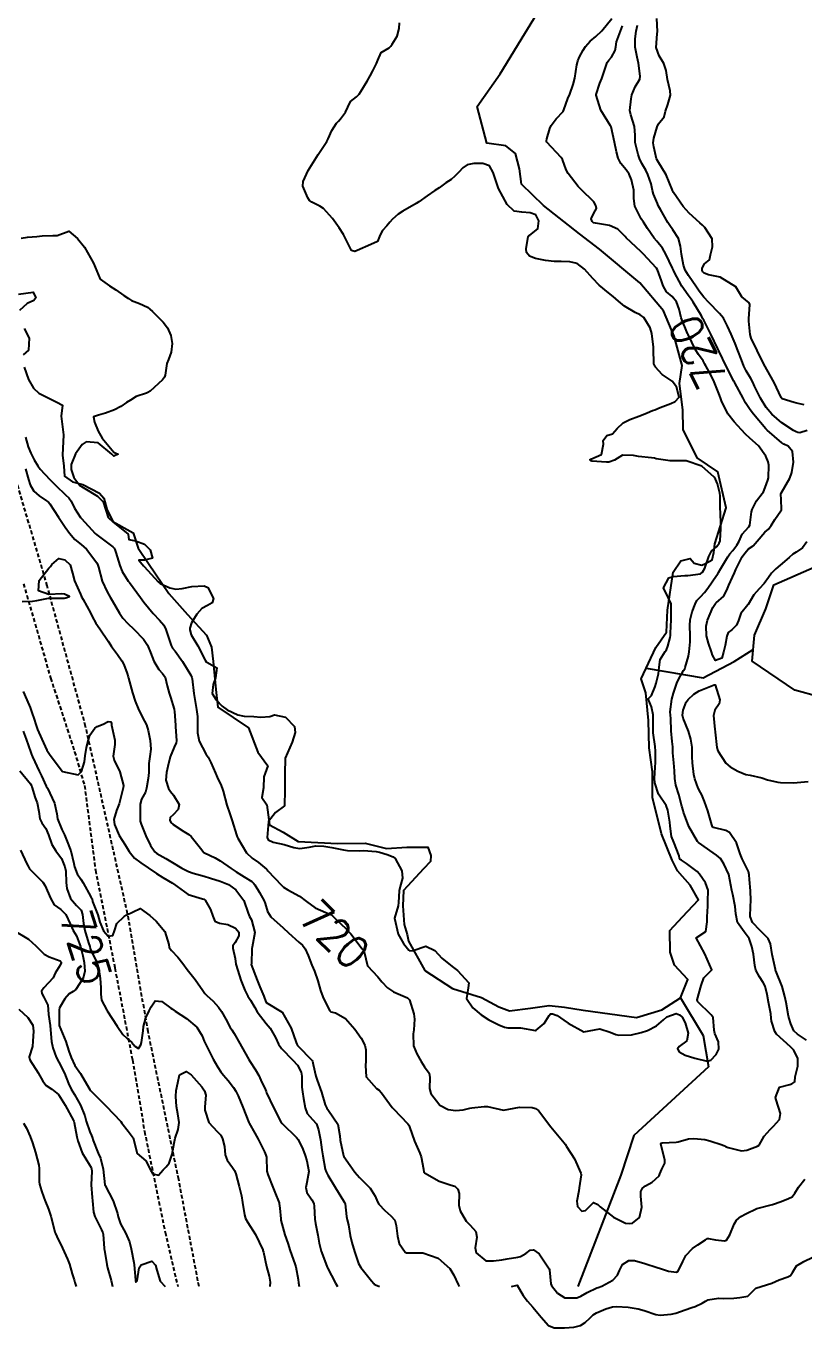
# Model space of a CAD drawing. Header units: metres. Extents: x 292545 to 299085, y 7450245 to 7463078.
# Drawn here: x 298896 to 298993.9, y 7450244.7 to 7450408.6 of the extents above; entities that cross this region are included whole.
import ezdxf
from ezdxf.enums import TextEntityAlignment as Align

# ---------------------------------------------------------------- set-up
doc = ezdxf.new("R2010")
doc.units = ezdxf.units.M
doc.linetypes.add('DASHED', pattern=[0.75, 0.5, -0.25])
for name, color, linetype in [('Cotas', 45, 'Continuous'), ('Curvas de Nivel 1m', 11, 'Continuous'), ('Curvas de Nivel 5m', 15, 'Continuous'), ('Hidrografia', 140, 'Continuous'), ('Vias Secundárias', 230, 'DASHED')]:
    doc.layers.add(name, color=color, linetype=linetype)
doc.styles.add('Style-STANDARD', font='STANDARD.shx')

msp = doc.modelspace()

# ---------------------------------------------------------------- linework, layer by layer
at = {"layer": 'Curvas de Nivel 1m', "flags": 128}
for points, elevation in [([(298895.42, 7450381.92), (298896.24, 7450382.03), (298897.42, 7450382.13), (298898.07, 7450382.19), (298899.42, 7450382.25), (298899.97, 7450382.26), (298901.42, 7450382.8), (298902.51, 7450381.88), (298903.4, 7450380.77), (298904.55, 7450378.76), (298905.35, 7450376.75), (298906.55, 7450375.93), (298907.34, 7450375.39), (298908.34, 7450374.71), (298908.93, 7450374.3), (298909.33, 7450374.08), (298910.32, 7450373.69), (298911.32, 7450373.23), (298911.63, 7450372.99), (298911.94, 7450372.67), (298913.29, 7450371.32), (298913.82, 7450370.64), (298914.27, 7450369.64), (298914.43, 7450368.64), (298914.32, 7450367.57), (298913.96, 7450366.64), (298913.75, 7450366.12), (298913.53, 7450364.65), (298913.45, 7450364.41), (298913.21, 7450364.09), (298911.64, 7450362.67), (298911.38, 7450362.49), (298911.19, 7450362.39), (298909.91, 7450361.97), (298909.18, 7450361.53), (298908.67, 7450361.21), (298907.95, 7450360.72), (298907.16, 7450360.3), (298906.02, 7450359.87), (298905.15, 7450359.64), (298904.51, 7450359.4), (298904.64, 7450358.76), (298905.13, 7450357.62), (298905.63, 7450356.74), (298907.1, 7450354.99), (298907.26, 7450354.9), (298907.64, 7450354.72), (298907.09, 7450354.48), (298906.84, 7450354.73), (298905.11, 7450356.15), (298903.62, 7450356.26), (298903.1, 7450355.92), (298902.26, 7450354.78), (298901.7, 7450353.41), (298901.7, 7450352.79), (298902.05, 7450351.79), (298902.79, 7450350.77), (298902.97, 7450350.69), (298903.04, 7450350.66), (298903.43, 7450350.38), (298905.03, 7450349.45), (298905.76, 7450348.74), (298906.07, 7450347.68), (298906.36, 7450346.74), (298906.99, 7450346.17), (298908.87, 7450344.7), (298908.9, 7450344.63), (298908.97, 7450344), (298909.82, 7450343.83), (298910.96, 7450343.38), (298911.65, 7450342.67), (298911.96, 7450341.65), (298910.93, 7450341.4), (298910.24, 7450341.38), (298910.83, 7450340.68), (298910.92, 7450340.58), (298912.67, 7450338.66), (298912.9, 7450338.45), (298914.14, 7450337.89), (298914.89, 7450337.71), (298915.69, 7450337.83), (298916.9, 7450338.05), (298918.45, 7450338.14), (298918.9, 7450337.93), (298919.62, 7450336.57), (298919.46, 7450335.99), (298918.87, 7450335.67), (298918.16, 7450335.29), (298917.52, 7450334.6), (298916.84, 7450333.49), (298916.63, 7450332.81), (298916.65, 7450332.61), (298916.82, 7450331.98), (298917.67, 7450330.6), (298918.58, 7450328.79), (298918.72, 7450328.59), (298918.78, 7450328.53), (298920.03, 7450327.83), (298919.87, 7450326.57), (298919.59, 7450325.74), (298919.47, 7450324.58), (298919.95, 7450323.8), (298920.72, 7450323.02), (298921.33, 7450322.55), (298922.7, 7450321.91), (298923.49, 7450321.74), (298924.7, 7450321.71), (298925.6, 7450321.6), (298926.7, 7450321.72), (298927.29, 7450321.9), (298928.7, 7450321.61), (298929.8, 7450320.45), (298929.91, 7450319.69), (298929.52, 7450318.46), (298928.64, 7450316.47), (298928.62, 7450314.47), (298928.59, 7450312.47), (298928.57, 7450310.47), (298927.44, 7450309.6), (298926.54, 7450308.49), (298926.38, 7450306.49), (298926.52, 7450306.19), (298927.12, 7450305.88), (298928.51, 7450305.6), (298929.75, 7450305.2), (298930.5, 7450305.07), (298931.66, 7450305.27), (298932.51, 7450305.42), (298933.53, 7450305.38), (298934.5, 7450305.2), (298935.97, 7450304.91), (298936.5, 7450304.83), (298938.05, 7450304.81), (298938.5, 7450304.84), (298940.1, 7450304.73), (298940.5, 7450304.64), (298941.48, 7450304.32), (298942.25, 7450304.06), (298942.49, 7450303.85), (298943.31, 7450302.29), (298943.39, 7450301.37), (298943.1, 7450300.29), (298943, 7450299.74), (298942.92, 7450298.3), (298942.86, 7450297.86), (298942.4, 7450296.3), (298942.85, 7450294.3), (298943.52, 7450293.13), (298944.22, 7450292.28), (298944.35, 7450292.21), (298944.74, 7450292.27), (298946.36, 7450292.81), (298947.46, 7450292.24), (298948.34, 7450291.27), (298949.66, 7450290.22), (298950.33, 7450289.72), (298951.75, 7450288.19), (298951.67, 7450287.56), (298951.47, 7450286.19), (298952.27, 7450285.04), (298953.31, 7450284.17), (298954.25, 7450283.51), (298955.51, 7450282.88), (298956.24, 7450282.58), (298956.64, 7450282.53), (298958.24, 7450282.5), (298960.12, 7450282.2), (298960.23, 7450282.21), (298961.25, 7450283.08), (298961.84, 7450284.07), (298962.03, 7450284.29), (298962.26, 7450284.29), (298962.88, 7450284.06), (298963.69, 7450283.49), (298964.24, 7450283.09), (298966.23, 7450282.02), (298968.24, 7450282.37), (298969.54, 7450281.98), (298970.23, 7450281.67), (298970.62, 7450281.58), (298972.23, 7450281.64), (298973.42, 7450281.93), (298974.24, 7450282.18), (298975.38, 7450282.77), (298976.25, 7450283.54), (298976.67, 7450283.89), (298977.82, 7450284.31), (298978.26, 7450284.16), (298978.58, 7450283.87), (298978.98, 7450283.13), (298979.34, 7450281.86), (298979.19, 7450280.9), (298978.22, 7450280.17), (298977.99, 7450279.87), (298978.21, 7450279.51), (298978.97, 7450279.09), (298980.2, 7450278.68), (298981.72, 7450278.31), (298982.19, 7450278.45), (298982.86, 7450279.16), (298983.19, 7450279.82), (298983.17, 7450280.76), (298982.72, 7450281.82), (298982.63, 7450282.22), (298982.49, 7450283.83), (298982.26, 7450284.17), (298980.53, 7450285.85), (298980.47, 7450286.03), (298980.99, 7450287.84), (298981.33, 7450288.83), (298982.32, 7450289.83), (298981.43, 7450291.84), (298980.37, 7450293.85), (298981.59, 7450294.63), (298981.74, 7450295.84), (298981.76, 7450296.49), (298981.81, 7450297.84), (298981.84, 7450298.43), (298981.88, 7450299.84), (298981.54, 7450300.75), (298980.79, 7450301.85), (298980.48, 7450302.18), (298979.15, 7450303.2), (298978.49, 7450303.6), (298978.33, 7450303.71), (298978.25, 7450303.87), (298978.21, 7450304.16), (298977.56, 7450305.88), (298977.25, 7450306.61), (298977.09, 7450307.89), (298977.05, 7450308.4), (298976.8, 7450309.9), (298976.57, 7450310.51), (298975.63, 7450311.91), (298975.16, 7450313.36), (298975.13, 7450313.91), (298975.21, 7450315.33), (298975.23, 7450315.91), (298975.22, 7450317.35), (298975.19, 7450317.91), (298974.96, 7450319.63), (298974.94, 7450319.92), (298974.96, 7450321.66), (298974.95, 7450321.92), (298974.72, 7450322.91), (298974.3, 7450323.92), (298974.53, 7450324.12), (298974.74, 7450324.35), (298975.19, 7450325.47), (298975.32, 7450325.91), (298975.61, 7450327.07), (298975.72, 7450327.91), (298975.82, 7450328.88), (298976.46, 7450329.9), (298976.63, 7450330.08), (298976.81, 7450330.57), (298977.07, 7450331.66), (298977.11, 7450331.9), (298977.14, 7450332.2), (298977.21, 7450333.89), (298977.23, 7450335.52), (298977.2, 7450335.89), (298976.88, 7450336.59), (298976.23, 7450337.9), (298976.92, 7450339.14), (298977.46, 7450339.34), (298978.92, 7450339.43), (298979.31, 7450339.47), (298980.92, 7450339.68), (298981.14, 7450339.85), (298981.46, 7450340.37), (298981.93, 7450341.84), (298982.28, 7450342.51), (298982.96, 7450343.12), (298983.27, 7450343.52), (298983.38, 7450343.82), (298983.44, 7450345.36), (298983.44, 7450345.82), (298983.41, 7450347.42), (298983.39, 7450347.82), (298983.38, 7450349.48), (298983.35, 7450349.82), (298983.05, 7450350.98), (298982.8, 7450351.57), (298982.63, 7450351.83), (298981.08, 7450353.22), (298979.09, 7450353.87), (298977.09, 7450353.89), (298975.33, 7450354.15), (298975.1, 7450354.2), (298974.74, 7450354.28), (298973.1, 7450354.43), (298972.48, 7450354.56), (298971.1, 7450354.59), (298970.07, 7450353.98), (298969.36, 7450353.72), (298969.09, 7450353.71), (298967.24, 7450353.86), (298967.09, 7450353.9), (298966.97, 7450354.01), (298967.09, 7450354.1), (298968.43, 7450354.66), (298968.69, 7450355.99), (298968.67, 7450356.44), (298969.13, 7450357.09), (298969.81, 7450357.3), (298970.42, 7450357.97), (298971.15, 7450358.67), (298972.01, 7450359.09), (298973.16, 7450359.51), (298973.47, 7450359.63), (298974.2, 7450359.93), (298974.88, 7450360.21), (298975.17, 7450360.32), (298975.84, 7450360.58), (298977.17, 7450361.09), (298977.71, 7450361.35), (298978.22, 7450361.88), (298977.88, 7450363.21), (298977.33, 7450363.89), (298977.21, 7450363.98), (298976.06, 7450364.74), (298975.23, 7450365.69), (298975.09, 7450365.92), (298975.02, 7450366.14), (298975, 7450367.92), (298974.99, 7450368.19), (298974.78, 7450369.93), (298974.58, 7450370.64), (298973.76, 7450371.94), (298973.31, 7450372.24), (298972.7, 7450372.56), (298971.32, 7450373.35), (298970.59, 7450373.97), (298969.92, 7450374.57), (298969.34, 7450375.02), (298968.15, 7450376), (298967.36, 7450376.85), (298966.31, 7450378.02), (298965.38, 7450378.7), (298964.48, 7450378.95), (298963.39, 7450378.98), (298962.47, 7450378.99), (298961.39, 7450379.09), (298960.15, 7450379.34), (298959.4, 7450379.63), (298959.02, 7450380.11), (298958.96, 7450380.56), (298959.23, 7450382.11), (298959.3, 7450382.23), (298959.43, 7450382.28), (298960.43, 7450383.1), (298960.55, 7450384.09), (298960.19, 7450384.83), (298959.46, 7450385.11), (298958.41, 7450385.18), (298957.46, 7450385.32), (298956.57, 7450386.14), (298955.49, 7450388.15), (298954.83, 7450390.16), (298954.37, 7450391), (298953.53, 7450391.31), (298952.4, 7450391.32), (298951.53, 7450391.15), (298950.98, 7450390.76), (298950.48, 7450390.21), (298950.01, 7450389.72), (298949.51, 7450389.3), (298948.87, 7450388.86), (298948, 7450388.24), (298947.49, 7450387.9), (298946.49, 7450387.25), (298945.48, 7450386.5), (298945.14, 7450386.27), (298943.46, 7450385.3), (298942.86, 7450384.91), (298942.15, 7450384.31), (298941.83, 7450383.93), (298941.44, 7450383.47), (298940.87, 7450382.89), (298940.59, 7450382.33), (298940.25, 7450381.49), (298939.41, 7450381.12), (298937.72, 7450380.37), (298937.4, 7450380.25), (298936.98, 7450380.37), (298936.58, 7450381.21), (298935.98, 7450382.38), (298935.44, 7450383.22), (298934.62, 7450384.4), (298933.47, 7450385.64), (298933, 7450385.94), (298931.99, 7450386.43), (298931.7, 7450386.66), (298931.48, 7450386.98), (298930.85, 7450388.45), (298930.9, 7450389.05), (298931.52, 7450390.44), (298932.78, 7450392.42), (298933.56, 7450393.57), (298933.9, 7450394.07), (298934.06, 7450394.41), (298934.5, 7450395.48), (298935.12, 7450396.39), (298935.35, 7450396.64), (298935.6, 7450396.92), (298936.23, 7450397.76), (298936.54, 7450398.38), (298936.87, 7450399.13), (298937.63, 7450399.7), (298937.96, 7450400.04), (298938.18, 7450400.36), (298938.98, 7450401.68), (298939.34, 7450402.34), (298939.67, 7450402.99), (298940.13, 7450403.88), (298940.3, 7450404.33), (298940.74, 7450405.29), (298941.71, 7450405.88), (298941.93, 7450406.09), (298942.09, 7450406.31), (298942.74, 7450407.32), (298943, 7450408.3), (298943.04, 7450409)], 719), ([(298994.29, 7450343.69), (298993.73, 7450342.93), (298992.95, 7450342.38), (298992.52, 7450342.13), (298992.05, 7450341.71), (298990.93, 7450340.74), (298990.37, 7450340.29), (298989.85, 7450339.74), (298989.46, 7450339.2), (298988.91, 7450338.44), (298988.28, 7450337.76), (298987.63, 7450337.03), (298986.91, 7450335.78), (298986.87, 7450335.74), (298985.99, 7450334.66), (298985.68, 7450333.79), (298985.45, 7450333.18), (298984.84, 7450332.62), (298984.38, 7450332.26), (298984.22, 7450331.81), (298984, 7450330.62), (298983.8, 7450329.81), (298983.58, 7450329.03), (298982.79, 7450328.75), (298982.39, 7450329.41), (298982.27, 7450329.83), (298981.91, 7450330.93), (298981.67, 7450331.84), (298981.62, 7450333.06), (298981.77, 7450333.84), (298982.47, 7450335.43), (298982.71, 7450335.82), (298982.78, 7450335.92), (298982.88, 7450336.01), (298983.84, 7450336.86), (298984.3, 7450337.81), (298984.47, 7450338.24), (298984.92, 7450339.24), (298985.16, 7450339.8), (298985.33, 7450340.2), (298986.15, 7450341.79), (298986.46, 7450342.27), (298986.96, 7450342.79), (298987.54, 7450343.2), (298988.01, 7450343.76), (298988.98, 7450344.9), (298989.45, 7450345.29), (298989.8, 7450345.74), (298990.24, 7450346.5), (298991.02, 7450347.59), (298991.09, 7450347.73), (298991.09, 7450347.8), (298991.04, 7450348.98), (298991.01, 7450349.73), (298991.01, 7450349.76), (298991.04, 7450349.8), (298992.13, 7450351.71), (298992.39, 7450352.4), (298992.62, 7450353.71), (298992.47, 7450355.07), (298991.91, 7450355.72), (298991.38, 7450355.99), (298991.12, 7450356.15), (298989.27, 7450357.75), (298989.14, 7450357.89), (298987.57, 7450359.77), (298987.17, 7450360.3), (298986.58, 7450361.19), (298986.25, 7450361.78), (298985.21, 7450363.71), (298985.16, 7450363.8), (298985.1, 7450363.91), (298984.11, 7450365.81), (298983.25, 7450367.66), (298983.2, 7450367.77), (298983.18, 7450367.82), (298983.09, 7450367.99), (298982.18, 7450369.83), (298981.3, 7450371.57), (298981.21, 7450371.75), (298981.17, 7450371.84), (298981.03, 7450372.13), (298979.98, 7450373.86), (298979.72, 7450374.24), (298979.34, 7450374.74), (298978.57, 7450375.88), (298977.6, 7450377.66), (298977.49, 7450377.89), (298977.38, 7450378.13), (298976.54, 7450379.9), (298976.14, 7450380.64), (298975.42, 7450381.53), (298975.07, 7450381.92), (298974.23, 7450383.13), (298973.72, 7450383.94), (298973.45, 7450384.35), (298972.64, 7450385.95), (298972.52, 7450386.91), (298972.5, 7450387.95), (298972.2, 7450389.26), (298971.91, 7450389.96), (298971.53, 7450390.53), (298970.87, 7450391.31), (298970.53, 7450391.98), (298970.34, 7450392.76), (298970.08, 7450393.98), (298969.65, 7450395.93), (298969.63, 7450395.99), (298969.62, 7450396.01), (298969.59, 7450396.04), (298968.38, 7450398), (298967.76, 7450399.89), (298967.77, 7450400.01), (298968.25, 7450401.41), (298968.49, 7450402), (298968.78, 7450402.89), (298969.17, 7450404), (298969.38, 7450404.3), (298969.69, 7450404.69), (298970.16, 7450405.53), (298970.23, 7450405.98), (298970.35, 7450406.61), (298970.83, 7450407.97), (298971.08, 7450408.62)], 721), ([(298994.34, 7450357.69), (298993.41, 7450357.42), (298993.13, 7450357.45), (298992.95, 7450357.52), (298992.62, 7450357.71), (298991.15, 7450358.68), (298989.89, 7450359.74), (298989.17, 7450360.59), (298988.45, 7450361.76), (298987.69, 7450363.28), (298987.47, 7450363.77), (298987.22, 7450364.23), (298986.65, 7450365.2), (298986.35, 7450365.78), (298986.04, 7450366.58), (298985.61, 7450367.79), (298985.27, 7450368.65), (298984.74, 7450369.81), (298984.29, 7450370.82), (298983.79, 7450371.82), (298983.31, 7450372.42), (298981.95, 7450373.83), (298981.34, 7450374.49), (298980.74, 7450375.24), (298980.32, 7450375.86), (298979.93, 7450376.43), (298979.37, 7450377.19), (298978.96, 7450377.87), (298978.75, 7450378.51), (298978.52, 7450379.88), (298978.37, 7450380.92), (298978.15, 7450381.88), (298977.43, 7450382.95), (298977.03, 7450383.49), (298976.79, 7450383.9), (298975.86, 7450385.52), (298975.63, 7450385.92), (298975.58, 7450386.03), (298975.48, 7450386.26), (298975, 7450387.43), (298974.88, 7450387.92), (298974.69, 7450388.74), (298974.28, 7450389.93), (298974.04, 7450390.45), (298973.54, 7450391.3), (298973.21, 7450391.94), (298973.04, 7450392.46), (298972.7, 7450393.95), (298972.66, 7450394.87), (298972.6, 7450395.95), (298972.12, 7450397.44), (298972, 7450397.96), (298972.16, 7450399.43), (298972.27, 7450399.95), (298972.66, 7450400.94), (298973.25, 7450401.94), (298973.32, 7450402.29), (298973.1, 7450403.95), (298972.94, 7450404.7), (298972.7, 7450405.95), (298972.66, 7450407.01), (298972.79, 7450407.95), (298972.98, 7450408.71)], 722), ([(298993.93, 7450360.94), (298993.18, 7450361.1), (298992.69, 7450361.22), (298991.18, 7450361.68), (298991.13, 7450361.73), (298991.07, 7450361.85), (298990.17, 7450363.74), (298989.23, 7450365.38), (298989.02, 7450365.75), (298988.79, 7450366.2), (298988.03, 7450367.76), (298987.28, 7450369.32), (298987.15, 7450369.77), (298986.99, 7450371.46), (298986.99, 7450371.77), (298987.11, 7450373.56), (298987.02, 7450373.77), (298986.09, 7450374.54), (298985.35, 7450375.8), (298983.36, 7450376.98), (298981.89, 7450377.31), (298981.37, 7450377.49), (298981.21, 7450377.68), (298981.12, 7450377.84), (298981.1, 7450378.12), (298981.39, 7450378.66), (298982.02, 7450379.2), (298982.16, 7450379.83), (298982.41, 7450380.83), (298982.35, 7450381.83), (298981.44, 7450383.25), (298981.14, 7450383.55), (298980.8, 7450383.85), (298979.46, 7450385.05), (298978.71, 7450385.88), (298977.49, 7450387.67), (298977.42, 7450387.82), (298977.39, 7450387.89), (298977.34, 7450388.05), (298976.6, 7450389.9), (298975.54, 7450391.6), (298975.42, 7450391.79), (298975.37, 7450391.91), (298975.04, 7450393.4), (298974.95, 7450393.92), (298975.01, 7450394.48), (298975.44, 7450395.91), (298975.6, 7450396.3), (298976.31, 7450397.2), (298976.48, 7450397.9), (298976.78, 7450398.75), (298977.12, 7450399.9), (298977.09, 7450400.46), (298976.75, 7450401.9), (298976.56, 7450403.02), (298976.3, 7450403.9), (298975.7, 7450404.85), (298975.34, 7450405.92), (298975.46, 7450407.64), (298975.48, 7450407.91), (298975.4, 7450409.56)], 723), ([(298895.99, 7450352.86), (298896.37, 7450351.54), (298896.57, 7450350.85), (298897.04, 7450350.06), (298897.68, 7450349.49), (298898.63, 7450348.83), (298898.86, 7450348.66), (298899.02, 7450348.47), (298900.14, 7450346.81), (298900.98, 7450345.54), (298901.49, 7450344.79), (298902.18, 7450343.99), (298902.96, 7450343.36), (298903.63, 7450342.76), (298904.93, 7450341.05), (298905.09, 7450340.75), (298905.16, 7450340.51), (298905.62, 7450338.74), (298906.24, 7450337.38), (298906.62, 7450336.73), (298906.88, 7450336.32), (298907.81, 7450334.72), (298908.22, 7450334.09), (298908.84, 7450333.42), (298909.61, 7450332.69), (298910.81, 7450331.42), (298911.34, 7450330.67), (298911.69, 7450329.77), (298912.1, 7450328.67), (298912.77, 7450327.62), (298913.23, 7450327.11), (298913.53, 7450326.65), (298913.81, 7450325.58), (298914.04, 7450324.64), (298914.21, 7450324.12), (298914.67, 7450322.63), (298914.68, 7450322.6), (298914.71, 7450322.32), (298914.84, 7450320.63), (298914.85, 7450320.46), (298914.96, 7450318.63), (298914.92, 7450318.37), (298914.66, 7450317.84), (298914.18, 7450316.64), (298913.87, 7450315.39), (298913.71, 7450314.64), (298913.65, 7450313.7), (298913.98, 7450312.64), (298914.2, 7450312.25), (298914.58, 7450311.81), (298915.32, 7450310.62), (298915.2, 7450309.98), (298914.55, 7450309.34), (298914.18, 7450309.01), (298914.14, 7450308.64), (298914.28, 7450308.37), (298914.54, 7450308.11), (298915.91, 7450307.23), (298916.53, 7450306.84), (298916.8, 7450306.61), (298917.99, 7450305.11), (298918.41, 7450304.59), (298918.49, 7450304.54), (298919.84, 7450303.93), (298920.48, 7450303.55), (298921.87, 7450302.55), (298922.47, 7450302.14), (298923.48, 7450301.51), (298924.46, 7450300.94), (298924.68, 7450300.74), (298924.84, 7450300.51), (298925.4, 7450299.54), (298925.99, 7450298.5), (298926.11, 7450298.18), (298926.41, 7450297.17), (298926.85, 7450296.49), (298928.38, 7450295.09), (298929.08, 7450294.46), (298930.36, 7450293.31), (298930.83, 7450292.92), (298931.17, 7450292.44), (298931.53, 7450291.61), (298932.02, 7450290.42), (298932.32, 7450289.66), (298932.76, 7450288.42), (298933.11, 7450287.23), (298933.38, 7450286.41), (298933.66, 7450285.79), (298934.27, 7450284.67), (298934.41, 7450284.54), (298934.97, 7450284.39), (298936.25, 7450283.7), (298937.4, 7450282.36), (298938.22, 7450281.22), (298938.68, 7450280.35), (298938.81, 7450279.74), (298938.81, 7450278.34), (298938.75, 7450277.77), (298938.85, 7450276.34), (298940.15, 7450274.9), (298940.47, 7450274.65), (298940.78, 7450274.32), (298942.12, 7450272.49), (298942.28, 7450272.3), (298944.09, 7450270.44), (298944.22, 7450270.28), (298944.3, 7450270.07), (298944.9, 7450268.27), (298945.57, 7450266.75), (298945.75, 7450266.26), (298946.03, 7450264.73), (298946.1, 7450264.33), (298946.16, 7450264.26), (298948.01, 7450263.22), (298949.51, 7450262.7), (298950, 7450262.58), (298950.35, 7450262.21), (298950.54, 7450261.65), (298950.5, 7450260.2), (298950.67, 7450259.5), (298951.43, 7450258.2), (298951.94, 7450257.66), (298952.64, 7450256.89), (298952.77, 7450256.18), (298952.55, 7450254.82), (298952.68, 7450254.18), (298953.89, 7450253.19), (298954.85, 7450253.19), (298955.89, 7450253.33), (298956.59, 7450253.43), (298957.9, 7450253.65), (298958.26, 7450253.74), (298958.91, 7450254.1), (298959.48, 7450254.52), (298959.91, 7450254.59), (298960.62, 7450254.08), (298961.87, 7450252.17), (298961.9, 7450252.07), (298962.07, 7450250.29), (298962.16, 7450250.07), (298962.92, 7450249.13), (298963.83, 7450248.52), (298965.33, 7450248.52), (298965.83, 7450248.73), (298966.64, 7450249.21), (298967.85, 7450249.79), (298968.01, 7450249.84), (298968.48, 7450249.99), (298969.86, 7450250.76), (298970.46, 7450251.37), (298970.71, 7450251.96), (298971.1, 7450252.74), (298971.89, 7450253.22), (298972.6, 7450253.23), (298973.89, 7450252.87), (298975.43, 7450252.35), (298975.88, 7450252.22), (298976.87, 7450251.89), (298977.87, 7450251.76), (298978.1, 7450251.88), (298978.66, 7450253.1), (298979.07, 7450253.86), (298979.91, 7450254.74), (298980.56, 7450255.2), (298981.53, 7450255.83), (298981.77, 7450255.98), (298981.92, 7450256), (298982.78, 7450255.82), (298983.92, 7450255.69), (298984.19, 7450255.81), (298984.6, 7450256.47), (298985.14, 7450257.79), (298985.42, 7450258.32), (298985.96, 7450258.78), (298986.62, 7450259.12), (298987.97, 7450259.76), (298989.98, 7450260.3), (298991.04, 7450260.67), (298991.99, 7450261.02), (298992.44, 7450261.25), (298992.79, 7450261.7), (298993.23, 7450262.47), (298994.01, 7450263.47)], 721), ([(298895.55, 7450336.18), (298896.87, 7450336.2), (298897.42, 7450336.3), (298898.88, 7450336.59), (298899.09, 7450336.61), (298900.88, 7450336.6), (298901.06, 7450336.62), (298901.49, 7450336.79), (298900.89, 7450337.12), (298900.53, 7450337.16), (298898.89, 7450337.07), (298897.59, 7450337.54), (298897.7, 7450338.84), (298898.92, 7450340.38), (298899.14, 7450340.6), (298899.29, 7450340.82), (298900.17, 7450341.57), (298900.93, 7450341.44), (298901.59, 7450340.79), (298901.89, 7450339.76), (298902.12, 7450338.79), (298902.89, 7450337.11), (298902.98, 7450336.87), (298903.02, 7450336.78), (298903.23, 7450336.42), (298904.14, 7450334.76), (298904.36, 7450334.27), (298904.84, 7450333.47), (298905.34, 7450332.74), (298906.36, 7450331.18), (298906.66, 7450330.73), (298906.8, 7450330.52), (298907.56, 7450329.49), (298908.1, 7450328.71), (298908.33, 7450328.26), (298908.77, 7450327.11), (298908.89, 7450326.7), (298908.94, 7450326.52), (298909.45, 7450324.69), (298909.78, 7450323.63), (298910.14, 7450322.69), (298910.7, 7450321.57), (298911.2, 7450320.67), (298911.42, 7450319.94), (298911.64, 7450318.67), (298911.75, 7450317.57), (298911.62, 7450316.67), (298911.51, 7450315.79), (298911.51, 7450314.67), (298911.4, 7450313.88), (298911.2, 7450312.67), (298911.08, 7450312.19), (298910.58, 7450311.28), (298910.4, 7450310.68), (298910.39, 7450308.84), (298910.39, 7450308.68), (298910.4, 7450308.54), (298910.54, 7450308.14), (298911.11, 7450306.67), (298911.72, 7450305.45), (298912.25, 7450304.66), (298912.49, 7450304.46), (298913.65, 7450303.81), (298914.48, 7450303.32), (298915.66, 7450302.62), (298916.47, 7450302.21), (298917.07, 7450302), (298918.46, 7450301.62), (298919.25, 7450301.37), (298920.46, 7450300.97), (298921.5, 7450300.55), (298922.44, 7450299.88), (298923.44, 7450298.53), (298923.99, 7450296.94), (298924.16, 7450296.52), (298924.4, 7450296.1), (298924.84, 7450294.51), (298924.5, 7450292.67), (298924.46, 7450292.52), (298924.39, 7450290.57), (298924.37, 7450290.52), (298924.38, 7450290.47), (298925.11, 7450288.51), (298925.46, 7450287.67), (298925.97, 7450286.49), (298926.05, 7450286.26), (298926.27, 7450285.7), (298928.26, 7450284.47), (298929.41, 7450282.46), (298930.02, 7450280.65), (298930.1, 7450280.45), (298930.21, 7450280.31), (298932.06, 7450278.42), (298932.1, 7450278.34), (298932.18, 7450277.88), (298932.5, 7450276.42), (298932.67, 7450275.91), (298933.21, 7450274.41), (298933.69, 7450272.83), (298933.87, 7450272.4), (298934.11, 7450272.09), (298935.28, 7450270.39), (298935.53, 7450268.93), (298935.55, 7450268.39), (298936, 7450266.42), (298936.01, 7450266.38), (298936.04, 7450266.3), (298936.84, 7450265.18), (298937.41, 7450264.36), (298938.01, 7450263.68), (298939.36, 7450262.34), (298939.98, 7450261.33), (298940.25, 7450260.6), (298940.42, 7450260.32), (298941.2, 7450259.54), (298941.96, 7450258.85), (298942.43, 7450258.3), (298942.6, 7450257.63), (298942.77, 7450256.29), (298942.97, 7450255.35), (298943.73, 7450254.28), (298943.9, 7450254.21), (298943.98, 7450254.2), (298945.9, 7450254.2), (298945.96, 7450254.2), (298947.89, 7450253.54), (298949.37, 7450252.22), (298949.86, 7450251.4), (298950.41, 7450250.2), (298950.52, 7450249.95)], 722), ([(298895.69, 7450324.86), (298896.45, 7450323.12), (298896.55, 7450322.85), (298896.71, 7450322.34), (298897.11, 7450321.26), (298897.22, 7450320.84), (298897.47, 7450320.05), (298898.03, 7450318.83), (298898.22, 7450318.38), (298898.65, 7450317.45), (298899.09, 7450316.82), (298900.61, 7450314.8), (298902.61, 7450314.36), (298903.01, 7450314.77), (298903.39, 7450316.01), (298903.5, 7450316.77), (298903.67, 7450317.78), (298903.89, 7450318.76), (298904.08, 7450319.35), (298904.69, 7450320.23), (298905, 7450320.44), (298905.76, 7450320.74), (298906.37, 7450321.06), (298906.7, 7450321.02), (298906.78, 7450320.81), (298906.79, 7450320.73), (298906.81, 7450320.61), (298907.2, 7450318.72), (298907.2, 7450318.18), (298907.02, 7450316.73), (298907.15, 7450316.21), (298907.83, 7450314.72), (298908.29, 7450313.01), (298908.28, 7450312.71), (298907.91, 7450311.38), (298907.74, 7450310.72), (298907.42, 7450309.86), (298907.08, 7450308.72), (298907.16, 7450308.1), (298907.78, 7450306.72), (298908.51, 7450305.54), (298909.03, 7450304.7), (298909.67, 7450303.87), (298910.48, 7450303.27), (298911.39, 7450302.67), (298912.47, 7450301.94), (298913.26, 7450301.45), (298914.45, 7450300.74), (298914.6, 7450300.63), (298916.43, 7450299.31), (298918.26, 7450298.76), (298918.42, 7450298.7), (298918.57, 7450298.59), (298919.26, 7450297.43), (298919.55, 7450296.57), (298919.79, 7450295.96), (298920.39, 7450295.68), (298921.42, 7450295.52), (298922.39, 7450295.04), (298922.8, 7450294.54), (298922.81, 7450294.1), (298922.36, 7450293.24), (298922.05, 7450292.85), (298922.05, 7450292.54), (298922.34, 7450291.25), (298922.45, 7450290.54), (298922.47, 7450290.4), (298923.05, 7450288.53), (298923.57, 7450287.25), (298923.94, 7450286.52), (298924.28, 7450286.01), (298924.82, 7450285.06), (298925.12, 7450284.51), (298926.24, 7450283.08), (298926.76, 7450282.48), (298927.42, 7450281.28), (298927.82, 7450280.47), (298928.2, 7450279.92), (298929.61, 7450278.46), (298930.18, 7450277.8), (298930.65, 7450276.92), (298930.73, 7450276.44), (298930.74, 7450275.04), (298930.81, 7450274.44), (298930.96, 7450273.61), (298931.17, 7450272.43), (298931.43, 7450271.75), (298932.1, 7450270.99), (298932.59, 7450270.42), (298932.84, 7450269.66), (298933.1, 7450268.41), (298933.27, 7450267.18), (298933.37, 7450266.41), (298933.69, 7450264.74), (298933.79, 7450264.4), (298934.02, 7450263.96), (298934.98, 7450262.39), (298935.98, 7450260.74), (298936.12, 7450260.53), (298936.19, 7450260.38), (298936.35, 7450258.77), (298936.44, 7450258.37), (298936.6, 7450257.72), (298936.84, 7450256.37), (298937.05, 7450255.5), (298937.35, 7450254.36), (298937.88, 7450252.85), (298938.17, 7450252.35), (298939.5, 7450250.69), (298939.79, 7450250.33), (298939.85, 7450250.26), (298940.01, 7450250.17), (298940.52, 7450249.95)], 723), ([(298994.22, 7450280.95), (298993.1, 7450281.7), (298992.66, 7450282.13), (298992.25, 7450283.03), (298992.05, 7450283.71), (298991.98, 7450283.99), (298991.66, 7450285.72), (298991.53, 7450286.48), (298991.19, 7450287.72), (298990.37, 7450289.68), (298990.35, 7450289.73), (298990.32, 7450289.84), (298989.91, 7450291.74), (298989.72, 7450293.1), (298989.43, 7450293.74), (298988.39, 7450294.77), (298987.43, 7450295.76), (298987.16, 7450296.52), (298987.18, 7450297.77), (298987.22, 7450298.56), (298987.19, 7450299.77), (298987.05, 7450301.18), (298987.02, 7450301.77), (298986.92, 7450302.21), (298986.49, 7450303.12), (298986.16, 7450303.78), (298985.88, 7450304.4), (298985.42, 7450305.79), (298984.53, 7450307.09), (298984.09, 7450307.35), (298982.54, 7450307.74), (298982.41, 7450307.83), (298982.33, 7450308.05), (298981.84, 7450309.84), (298981.42, 7450311), (298981.05, 7450311.85), (298980.89, 7450312.14), (298980.6, 7450312.67), (298980.17, 7450313.85), (298980.06, 7450314.41), (298979.88, 7450315.86), (298979.87, 7450316.63), (298979.85, 7450317.86), (298979.69, 7450318.84), (298979.4, 7450319.86), (298978.71, 7450321.5), (298978.64, 7450321.87), (298978.72, 7450322.52), (298979.09, 7450323.51), (298979.33, 7450323.86), (298980.07, 7450324.53), (298980.74, 7450324.92), (298982.62, 7450325.69), (298982.75, 7450325.67), (298983.35, 7450323.81), (298983.26, 7450323.29), (298982.72, 7450322.52), (298982.53, 7450321.82), (298982.69, 7450320.05), (298982.74, 7450319.82), (298982.75, 7450319.75), (298982.95, 7450317.82), (298983.09, 7450317.39), (298984.09, 7450315.81), (298984.63, 7450315.37), (298985.59, 7450314.82), (298986.62, 7450314.42), (298987.17, 7450314.32), (298988.62, 7450313.98), (298989.32, 7450313.74), (298990.61, 7450313.42), (298990.96, 7450313.38), (298992.61, 7450313.35), (298994.44, 7450313.51)], 721), ([(298895.69, 7450319.85), (298896.07, 7450318.86), (298896.65, 7450317.18), (298896.73, 7450316.94), (298896.77, 7450316.85), (298896.86, 7450316.62), (298897.7, 7450314.83), (298897.99, 7450314.22), (298898.59, 7450312.95), (298898.66, 7450312.82), (298898.74, 7450312.67), (298899.61, 7450310.81), (298899.9, 7450309.46), (298900.01, 7450308.81), (298900.53, 7450307.49), (298900.87, 7450306.8), (298901.14, 7450306.17), (298901.67, 7450304.79), (298902.06, 7450303.2), (298902.15, 7450302.78), (298902.46, 7450301.9), (298902.92, 7450301.24), (298903.23, 7450300.77), (298904.19, 7450298.99), (298904.36, 7450298.75), (298904.37, 7450298.7), (298904.42, 7450298.42), (298905.06, 7450296.74), (298905.32, 7450295.82), (298905.77, 7450294.74), (298906.37, 7450294.04), (298906.95, 7450294.15), (298907.19, 7450294.72), (298907.45, 7450295.66), (298908.4, 7450296.51), (298908.65, 7450296.71), (298910.41, 7450297.52), (298911.63, 7450296.67), (298912.4, 7450295.93), (298913.5, 7450294.65), (298913.99, 7450293.01), (298914.07, 7450292.64), (298914.35, 7450292.23), (298915.13, 7450291.41), (298915.76, 7450290.62), (298916.32, 7450289.87), (298917.32, 7450288.6), (298918.29, 7450287.21), (298918.54, 7450286.84), (298918.78, 7450286.58), (298919.59, 7450285.88), (298920.27, 7450285.12), (298920.65, 7450284.56), (298921.2, 7450283.6), (298921.74, 7450282.54), (298921.94, 7450282.25), (298922.23, 7450281.8), (298922.95, 7450280.53), (298923.9, 7450278.81), (298924.06, 7450278.52), (298924.18, 7450278.34), (298924.91, 7450277.25), (298925.32, 7450276.5), (298925.6, 7450275.94), (298926.15, 7450274.72), (298926.24, 7450274.49), (298926.31, 7450274.32), (298927.16, 7450272.48), (298928.09, 7450270.67), (298928.25, 7450270.47), (298930.07, 7450268.72), (298930.26, 7450268.45), (298930.86, 7450267.24), (298931.15, 7450266.43), (298931.37, 7450265.77), (298931.61, 7450264.43), (298931.37, 7450263.06), (298931.24, 7450262.43), (298931.35, 7450261.79), (298931.98, 7450260.88), (298932.25, 7450260.42), (298932.31, 7450260.07), (298932.39, 7450258.42), (298932.46, 7450257.9), (298932.74, 7450256.41), (298932.92, 7450255.4), (298933.18, 7450254.41), (298933.87, 7450252.51), (298933.92, 7450252.4), (298933.96, 7450252.31), (298934.97, 7450250.39), (298935.23, 7450249.95)], 724), ([(298895.35, 7450304.86), (298896.16, 7450303.17), (298896.29, 7450302.85), (298896.47, 7450302.54), (298898.15, 7450300.83), (298898.45, 7450300.39), (298899.11, 7450298.82), (298899.59, 7450297.99), (298900.41, 7450297.4), (298901.03, 7450296.79), (298901.58, 7450295.6), (298901.97, 7450294.78), (298902.37, 7450294.08), (298902.89, 7450292.77), (298903.17, 7450291.59), (298903.34, 7450290.76), (298903.45, 7450289.63), (298903.24, 7450288.77), (298902.29, 7450287.35), (298901.97, 7450287.1), (298901.45, 7450286.79), (298900.91, 7450286.16), (298900.27, 7450285.03), (298900.23, 7450284.8), (298900.23, 7450282.8), (298901.04, 7450280.79), (298901.43, 7450279.56), (298901.7, 7450278.78), (298902.18, 7450277.79), (298902.88, 7450276.77), (298903.95, 7450274.96), (298904.05, 7450274.76), (298904.14, 7450274.61), (298906.02, 7450272.73), (298906.08, 7450272.69), (298906.11, 7450272.66), (298907.95, 7450270.71), (298908.09, 7450270.53), (298908.9, 7450269.52), (298909.52, 7450268.69), (298910.04, 7450266.68), (298911.12, 7450265.76), (298911.71, 7450264.66), (298912.01, 7450264.13), (298912.69, 7450263.97), (298913.29, 7450264.65), (298913.66, 7450265.01), (298914.03, 7450265.47), (298914.43, 7450266.63), (298914.68, 7450268.02), (298914.82, 7450268.63), (298915.17, 7450269.71), (298915.3, 7450270.62), (298915.16, 7450271.68), (298914.98, 7450272.63), (298914.88, 7450273.89), (298914.95, 7450274.63), (298915.12, 7450275.6), (298915.35, 7450276.62), (298916.17, 7450277), (298916.81, 7450276.6), (298918.15, 7450275.09), (298918.51, 7450274.59), (298918.66, 7450274.06), (298918.55, 7450272.59), (298918.52, 7450272.17), (298919.03, 7450270.58), (298920.08, 7450269.48), (298920.54, 7450269.02), (298920.78, 7450268.56), (298921.02, 7450267.6), (298921.08, 7450266.55), (298921.33, 7450265.84), (298922.03, 7450264.95), (298922.27, 7450264.54), (298922.43, 7450264.13), (298922.87, 7450262.53), (298923.13, 7450261.38), (298923.29, 7450260.53), (298923.51, 7450258.97), (298923.65, 7450258.52), (298923.95, 7450258.03), (298924.9, 7450256.51), (298925.83, 7450254.58), (298925.85, 7450254.5), (298925.9, 7450254.27), (298926.29, 7450252.49), (298926.64, 7450251.26), (298926.74, 7450250.49), (298926.7, 7450249.95)], 726), ([(298894.38, 7450294.87), (298896.37, 7450293.67), (298897.28, 7450292.84), (298898.34, 7450291.79), (298898.96, 7450291.44), (298900.33, 7450290.94), (298900.45, 7450290.8), (298900.45, 7450290.68), (298900.33, 7450290.42), (298899.72, 7450289.4), (298899.45, 7450288.81), (298898.29, 7450287.55), (298897.97, 7450287.15), (298898.01, 7450286.83), (298898.28, 7450286.36), (298898.8, 7450285.35), (298898.84, 7450284.82), (298898.87, 7450284.21), (298899.06, 7450282.82), (298899.16, 7450281.75), (298899.26, 7450280.81), (298899.4, 7450280.01), (298899.85, 7450278.81), (298900.18, 7450278.19), (298900.9, 7450276.79), (298901.4, 7450275.53), (298901.72, 7450274.78), (298902.13, 7450274.12), (298902.91, 7450272.77), (298903.42, 7450271.45), (298903.61, 7450270.76), (298904.08, 7450269.42), (298904.29, 7450268.98), (298904.37, 7450268.76), (298904.47, 7450268.35), (298905.12, 7450266.74), (298905.39, 7450266.1), (298905.75, 7450264.73), (298905.97, 7450262.75), (298905.97, 7450262.73), (298905.98, 7450262.71), (298905.99, 7450262.68), (298907, 7450260.72), (298907.53, 7450259.14), (298907.64, 7450258.71), (298907.94, 7450257.85), (298908.54, 7450256.7), (298909.04, 7450255.57), (298909.25, 7450254.7), (298909.61, 7450252.97), (298909.65, 7450252.69), (298909.8, 7450250.75), (298909.8, 7450250.69), (298909.85, 7450250.49), (298910.01, 7450250.69), (298910.26, 7450252.3), (298910.52, 7450252.68), (298911.89, 7450253.13), (298912.34, 7450252.66), (298912.51, 7450252.02), (298912.9, 7450250.65), (298913.56, 7450249.95)], 727), ([(298895.14, 7450284.86), (298896.25, 7450283.82), (298896.88, 7450282.84), (298896.99, 7450282.08), (298896.91, 7450280.84), (298896.87, 7450280.18), (298896.44, 7450278.85), (298896.53, 7450278.5), (298897.56, 7450276.84), (298898.15, 7450275.79), (298898.58, 7450275.26), (298899.3, 7450274.81), (298900.13, 7450274.13), (298900.97, 7450272.79), (298902, 7450270.87), (298902.05, 7450270.78), (298902.09, 7450270.62), (298902.44, 7450268.78), (298902.54, 7450268.3), (298903.1, 7450266.77), (298904.03, 7450265.26), (298904.22, 7450264.95), (298904.29, 7450264.76), (298904.3, 7450264.48), (298904.25, 7450262.76), (298904.36, 7450261.14), (298904.41, 7450260.75), (298904.54, 7450259.33), (298904.7, 7450258.75), (298905.55, 7450257.11), (298905.72, 7450256.73), (298905.75, 7450256.56), (298905.87, 7450254.73), (298905.87, 7450254.7), (298905.9, 7450254.54), (298906.2, 7450252.73), (298906.3, 7450252.3), (298906.74, 7450250.72), (298906.91, 7450249.95)], 728), ([(298895.73, 7450270.5), (298896.08, 7450269.9), (298896.57, 7450268.85), (298896.87, 7450268.03), (298897.24, 7450266.84), (298897.64, 7450265.22), (298897.69, 7450264.83), (298897.69, 7450263.14), (298897.73, 7450262.83), (298897.99, 7450261.99), (298898.3, 7450261.15), (298898.42, 7450260.82), (298898.85, 7450259.7), (298899.17, 7450258.81), (298899.57, 7450257.17), (298899.66, 7450256.8), (298899.73, 7450256.62), (298899.92, 7450256.26), (298900.64, 7450254.79), (298901.26, 7450253.41), (298901.5, 7450252.78), (298901.86, 7450251.54), (298902.08, 7450250.78), (298902.17, 7450250.45), (298902.34, 7450249.95)], 729), ([(298957.14, 7450249.95), (298957.85, 7450250.12), (298958.57, 7450248.84), (298959.14, 7450248.1), (298959.82, 7450247.34), (298960.86, 7450246.08), (298961.79, 7450245.06), (298962.48, 7450244.75), (298963.79, 7450244.74), (298964.95, 7450244.86), (298965.79, 7450245.06), (298966.39, 7450245.42), (298967, 7450246.01), (298967.41, 7450246.4), (298967.81, 7450246.66), (298968.98, 7450247.14), (298969.82, 7450247.41), (298970.32, 7450247.46), (298971.82, 7450247.34), (298973.04, 7450247.16), (298973.81, 7450246.94), (298975.28, 7450246.44), (298975.81, 7450246.35), (298977.23, 7450246.46), (298977.81, 7450246.61), (298978.98, 7450247.02), (298979.82, 7450247.3), (298980.21, 7450247.45), (298981.11, 7450247.84), (298981.55, 7450248.11), (298981.83, 7450248.29), (298983.15, 7450248.5), (298983.83, 7450248.45), (298985.11, 7450248.51), (298985.83, 7450248.57), (298986.87, 7450248.73), (298987.85, 7450249.76), (298989.86, 7450250.38), (298990.8, 7450250.78), (298991.87, 7450251.18), (298992.22, 7450251.36), (298992.49, 7450251.7), (298993, 7450252.58), (298993.89, 7450253.11), (298995.05, 7450253.67)], 722)]:
    msp.add_lwpolyline(points, dxfattribs=dict(at, elevation=elevation))
at = {"layer": 'Curvas de Nivel 5m', "flags": 128}
for points, elevation in [([(298895.99, 7450356.86), (298896.33, 7450355.63), (298896.65, 7450354.85), (298897.08, 7450354.01), (298897.51, 7450353.27), (298897.81, 7450352.84), (298899.05, 7450351.53), (298899.76, 7450350.81), (298901.03, 7450349.55), (298901.44, 7450349.21), (298901.74, 7450348.79), (298902.15, 7450347.91), (298902.88, 7450346.77), (298903, 7450346.62), (298904.74, 7450344.75), (298904.97, 7450344.55), (298905.78, 7450343.92), (298906.96, 7450343.06), (298907.12, 7450342.9), (298907.2, 7450342.73), (298907.34, 7450342.34), (298907.85, 7450340.72), (298908.14, 7450339.94), (298908.9, 7450338.74), (298908.93, 7450338.7), (298909.05, 7450338.55), (298910.45, 7450336.68), (298910.87, 7450336.11), (298912.03, 7450334.67), (298912.84, 7450333.81), (298913.38, 7450333.19), (298913.65, 7450332.65), (298914.06, 7450331.4), (298914.31, 7450330.64), (298914.47, 7450330.31), (298914.8, 7450329.92), (298915.74, 7450328.62), (298916.77, 7450326.91), (298916.9, 7450326.61), (298916.93, 7450326.44), (298917.15, 7450324.61), (298917.23, 7450324.1), (298917.48, 7450322.6), (298917.6, 7450321.71), (298917.63, 7450320.6), (298917.62, 7450319.66), (298917.81, 7450318.6), (298918.65, 7450317.02), (298918.83, 7450316.77), (298918.95, 7450316.59), (298919.29, 7450315.92), (298919.86, 7450314.57), (298920.09, 7450314.05), (298920.6, 7450313.01), (298920.78, 7450312.56), (298920.85, 7450312.3), (298921.29, 7450310.55), (298921.67, 7450309.44), (298921.99, 7450308.55), (298922.53, 7450306.8), (298922.61, 7450306.54), (298922.67, 7450306.38), (298923.78, 7450304.53), (298924.49, 7450303.89), (298925.28, 7450303.31), (298926.29, 7450302.49), (298926.38, 7450302.4), (298926.47, 7450302.29), (298928.19, 7450300.47), (298928.45, 7450300.23), (298929, 7450299.9), (298930.43, 7450299.08), (298931.33, 7450298.43), (298932.42, 7450297.64), (298933.77, 7450297.04), (298934.41, 7450296.79), (298934.62, 7450296.61), (298934.83, 7450296.39), (298936.38, 7450294.95), (298936.92, 7450294.36), (298938.35, 7450292.48), (298938.45, 7450292.35), (298938.6, 7450292.1), (298939.01, 7450290.34), (298940.31, 7450288.95), (298940.82, 7450288.32), (298941.53, 7450287.55), (298942.29, 7450287.03), (298944.03, 7450286.28), (298944.28, 7450286.04), (298944.85, 7450284.27), (298944.92, 7450283.6), (298944.82, 7450282.27), (298944.76, 7450281.74), (298944.81, 7450280.27), (298945.2, 7450279.26), (298945.77, 7450278.26), (298946.18, 7450277.61), (298946.75, 7450276.83), (298946.85, 7450276.25), (298946.79, 7450274.89), (298946.97, 7450274.25), (298948.12, 7450272.8), (298949.17, 7450272.22), (298950.11, 7450272.11), (298951.04, 7450272.2), (298951.88, 7450272.42), (298952.12, 7450272.45), (298953.67, 7450272.62), (298954.12, 7450272.61), (298956.11, 7450272.14), (298958.12, 7450272.51), (298959.74, 7450272.47), (298960.12, 7450272.35), (298960.52, 7450272.09), (298962.09, 7450270.07), (298963.76, 7450268.04), (298963.89, 7450267.87), (298964.06, 7450267.6), (298965.04, 7450266.03), (298965.84, 7450264.21), (298965.87, 7450264.02), (298965.65, 7450262.37), (298965.58, 7450262.02), (298965.33, 7450260.68), (298965.41, 7450260.03), (298965.96, 7450259.44), (298966.44, 7450259.54), (298966.95, 7450260.01), (298967.43, 7450260.55), (298967.98, 7450260.3), (298968.13, 7450260.16), (298968.29, 7450260), (298969.95, 7450258.7), (298971.48, 7450257.95), (298971.94, 7450257.88), (298972.36, 7450257.94), (298973.24, 7450258.64), (298973.54, 7450259.93), (298973.38, 7450261.32), (298973.39, 7450261.93), (298973.59, 7450262.33), (298974, 7450262.61), (298974.83, 7450263.09), (298975.68, 7450263.9), (298975.8, 7450264.12), (298976.03, 7450264.72), (298976.43, 7450265.5), (298976.42, 7450265.9), (298976.06, 7450267.22), (298975.91, 7450267.9), (298975.96, 7450268.01), (298976.07, 7450268.05), (298977.83, 7450268.12), (298978.07, 7450268.16), (298979.41, 7450268.53), (298980.07, 7450268.57), (298981.45, 7450268.46), (298982.07, 7450268.31), (298983.63, 7450267.81), (298983.93, 7450267.67), (298984.06, 7450267.6), (298984.39, 7450267.47), (298986.06, 7450267.03), (298986.72, 7450267.11), (298988.06, 7450267.61), (298988.27, 7450267.76), (298988.93, 7450268.89), (298989.67, 7450269.74), (298990.1, 7450270.12), (298990.85, 7450270.98), (298990.95, 7450271.72), (298990.41, 7450273.45), (298990.35, 7450273.73), (298990.83, 7450275.05), (298992.16, 7450275.39), (298992.4, 7450275.46), (298992.76, 7450275.7), (298992.82, 7450276.35), (298993.13, 7450277.7), (298993.14, 7450278.65), (298992.64, 7450279.7), (298992.21, 7450280.13), (298990.46, 7450281.73), (298990.24, 7450282.06), (298989.85, 7450283.34), (298989.8, 7450283.74), (298989.73, 7450284.26), (298989.47, 7450285.74), (298989.28, 7450286.73), (298989.03, 7450287.75), (298988.8, 7450288.24), (298988.31, 7450288.95), (298987.88, 7450289.76), (298987.75, 7450290.35), (298987.56, 7450291.77), (298987.38, 7450292.75), (298987.03, 7450293.77), (298986.38, 7450294.58), (298985.55, 7450295.79), (298985.35, 7450296.85), (298985.28, 7450297.79), (298984.95, 7450299.29), (298984.83, 7450299.8), (298984.47, 7450301.8), (298983.85, 7450303.17), (298983.43, 7450303.82), (298982.93, 7450304.25), (298982.5, 7450304.53), (298980.66, 7450305.85), (298980.52, 7450305.99), (298979.44, 7450307.86), (298978.75, 7450309.68), (298978.7, 7450309.87), (298978.57, 7450310.4), (298978.16, 7450311.88), (298977.81, 7450313.08), (298977.67, 7450313.88), (298977.62, 7450314.88), (298977.53, 7450315.89), (298977.43, 7450317.11), (298977.4, 7450317.89), (298977.33, 7450318.55), (298977.23, 7450319.89), (298977.15, 7450321.45), (298977.11, 7450321.89), (298977.1, 7450322.28), (298977.29, 7450323.89), (298977.5, 7450324.65), (298977.94, 7450325.88), (298978.18, 7450326.46), (298978.78, 7450327.48), (298978.92, 7450327.72), (298978.99, 7450327.87), (298979.38, 7450329.28), (298979.49, 7450329.86), (298979.6, 7450331.08), (298979.59, 7450331.86), (298979.56, 7450333.14), (298979.62, 7450333.86), (298979.85, 7450334.87), (298980.21, 7450335.86), (298980.44, 7450336.29), (298980.89, 7450336.75), (298981.42, 7450337.31), (298981.82, 7450337.84), (298982.92, 7450339.43), (298983.07, 7450339.67), (298983.15, 7450339.82), (298983.46, 7450340.35), (298984.34, 7450341.81), (298984.58, 7450342.17), (298984.95, 7450342.6), (298985.49, 7450343.27), (298985.76, 7450343.79), (298986.13, 7450344.64), (298986.99, 7450345.57), (298987.12, 7450345.78), (298987.33, 7450347.45), (298987.4, 7450347.77), (298987.93, 7450348.86), (298988.66, 7450349.75), (298988.83, 7450349.97), (298989.05, 7450350.52), (298989.38, 7450351.43), (298989.46, 7450351.75), (298989.48, 7450353.35), (298989.41, 7450353.75), (298989.1, 7450354.45), (298988.18, 7450355.76), (298987.12, 7450356.75), (298986.58, 7450357.23), (298986.08, 7450357.79), (298985.15, 7450358.81), (298984.32, 7450359.81), (298983.56, 7450361.43), (298983.41, 7450361.82), (298983.19, 7450362.35), (298982.63, 7450363.83), (298982.17, 7450364.79), (298981.58, 7450365.84), (298981.46, 7450366.07), (298981.24, 7450366.47), (298980.66, 7450367.27), (298980.28, 7450367.85), (298979.35, 7450369.8), (298979.31, 7450369.87), (298979.3, 7450369.89), (298979.28, 7450369.93), (298978.46, 7450371.88), (298978.21, 7450372.99), (298977.9, 7450373.88), (298977.34, 7450374.56), (298976.61, 7450375.17), (298976.22, 7450375.91), (298975.99, 7450376.54), (298975.48, 7450377.92), (298975.38, 7450378.12), (298973.7, 7450379.94), (298973.41, 7450380.23), (298971.56, 7450381.96), (298971.42, 7450382.1), (298970.49, 7450383.03), (298969.45, 7450383.51), (298967.68, 7450383.78), (298967.45, 7450383.84), (298967.26, 7450384.01), (298967.13, 7450384.34), (298967.46, 7450385.06), (298967.82, 7450385.65), (298967.74, 7450386.01), (298967.48, 7450386.5), (298965.87, 7450388.03), (298965.5, 7450388.41), (298964.26, 7450390.05), (298964, 7450390.53), (298963.54, 7450391.79), (298963.39, 7450392.06), (298961.56, 7450394), (298961.52, 7450394.08), (298961.51, 7450394.14), (298961.57, 7450394.4), (298961.96, 7450395.7), (298962.1, 7450396.07), (298962.75, 7450396.92), (298963.61, 7450397.85), (298963.72, 7450398.06), (298964.21, 7450399.47), (298964.45, 7450400.05), (298964.88, 7450401.26), (298965.07, 7450402.04), (298965.35, 7450403.71), (298965.41, 7450404.03), (298965.47, 7450404.25), (298965.69, 7450404.75), (298966.15, 7450405.58), (298966.43, 7450406.02), (298967.02, 7450406.71), (298967.73, 7450407.31), (298968.47, 7450408), (298969.75, 7450409.57)], 720), ([(298895.26, 7450314.86), (298896.6, 7450313.22), (298896.74, 7450313), (298896.79, 7450312.85), (298897.2, 7450311.47), (298897.44, 7450310.84), (298897.64, 7450309.75), (298897.78, 7450308.83), (298898.02, 7450308.31), (298898.53, 7450307.59), (298898.88, 7450306.82), (298899.28, 7450305.59), (298899.77, 7450304.81), (298900.49, 7450303.84), (298900.93, 7450302.8), (298901.04, 7450302.22), (298901.08, 7450300.79), (298901.17, 7450300.07), (298901.64, 7450298.79), (298902.41, 7450297.9), (298902.96, 7450297.33), (298903.15, 7450296.77), (298903.28, 7450295.65), (298903.44, 7450294.76), (298903.89, 7450293.23), (298904.05, 7450292.75), (298904.12, 7450292.52), (298904.35, 7450291.97), (298904.95, 7450290.74), (298905.22, 7450289.84), (298905.36, 7450288.74), (298905.44, 7450287.59), (298905.45, 7450286.74), (298905.55, 7450286.01), (298906.22, 7450284.73), (298906.26, 7450284.67), (298907.49, 7450282.72), (298908.22, 7450281.67), (298908.74, 7450281.22), (298909.36, 7450280.69), (298909.73, 7450280.21), (298910.21, 7450279.9), (298910.5, 7450280.39), (298910.56, 7450280.68), (298910.77, 7450282.13), (298910.83, 7450282.67), (298911.13, 7450283.79), (298911.55, 7450284.67), (298911.79, 7450285.15), (298912.28, 7450285.91), (298913.11, 7450285.82), (298914.27, 7450285), (298914.48, 7450284.85), (298914.8, 7450284.63), (298916.25, 7450283.67), (298917.52, 7450282.6), (298918.22, 7450281.52), (298918.47, 7450280.84), (298918.57, 7450280.59), (298918.96, 7450279.83), (298919.59, 7450278.58), (298920.17, 7450277.58), (298920.56, 7450276.96), (298920.89, 7450276.56), (298921.49, 7450275.88), (298922.15, 7450275), (298922.43, 7450274.54), (298922.72, 7450273.95), (298923.31, 7450272.53), (298924.09, 7450270.61), (298924.12, 7450270.55), (298924.13, 7450270.52), (298924.81, 7450269.24), (298925.23, 7450268.5), (298926.05, 7450266.9), (298926.23, 7450266.49), (298926.29, 7450266.24), (298926.35, 7450264.49), (298926.47, 7450264.04), (298927.11, 7450262.48), (298927.36, 7450261.85), (298927.88, 7450260.47), (298927.9, 7450260.4), (298927.97, 7450259.8), (298928.09, 7450258.47), (298928.11, 7450258.3), (298928.6, 7450256.46), (298928.96, 7450255.42), (298929.29, 7450254.46), (298929.88, 7450252.8), (298929.98, 7450252.45), (298930.27, 7450250.85), (298930.31, 7450250.44), (298930.39, 7450249.95)], 725)]:
    msp.add_lwpolyline(points, dxfattribs=dict(at, elevation=elevation))
at = {"layer": 'Hidrografia'}
for points in [[(298895.8, 7450365.67), (298896.37, 7450364.14), (298896.98, 7450363.03), (298897.66, 7450362.42), (298898.75, 7450361.84), (298899.93, 7450361.27), (298900.64, 7450360.89), (298900.48, 7450359.52), (298900.75, 7450357.15), (298900.61, 7450354.58), (298900.78, 7450353.23), (298900.88, 7450351.97), (298901.9, 7450351.22), (298903.19, 7450350.91), (298905.29, 7450349.83), (298905.83, 7450349.19), (298906.21, 7450347.8), (298906.95, 7450346.24), (298909.5, 7450344.81), (298910.14, 7450342.91), (298911.46, 7450340.95), (298914, 7450337.18), (298916.34, 7450334.54), (298918.76, 7450331.92), (298919.37, 7450330.43), (298919.6, 7450328.64), (298919.91, 7450325.1), (298920.18, 7450322.87), (298924.04, 7450320.26), (298925.2, 7450317.2), (298926.45, 7450315.48), (298925.98, 7450314.12), (298925.91, 7450312.73), (298925.71, 7450311.52), (298926.35, 7450310.57), (298926.66, 7450308.08), (298928.38, 7450307.13), (298930.28, 7450305.98), (298935.23, 7450305.71), (298938.72, 7450305.75), (298941.4, 7450305.1), (298943.97, 7450305.27), (298946.58, 7450305.27), (298946.99, 7450304.19), (298946.95, 7450303.44), (298946.04, 7450302.53), (298943.54, 7450299.8), (298943.44, 7450297.87), (298943.61, 7450295.54), (298943.98, 7450294.25), (298944.18, 7450293.41), (298946.22, 7450289.74), (298949.68, 7450287.47), (298953.34, 7450286.35), (298955.54, 7450285.17), (298956.89, 7450284.66), (298959.5, 7450285), (298961.84, 7450285.34), (298963.81, 7450285.1), (298966.15, 7450284.76), (298972.83, 7450283.81), (298976.05, 7450284.79), (298978.39, 7450286.28), (298979.31, 7450288.62), (298977.65, 7450290.41), (298977.1, 7450292.04), (298977.04, 7450294.78), (298978.63, 7450296.5), (298980.66, 7450298.63), (298979.61, 7450300.49), (298977.99, 7450302.28), (298977.34, 7450303.64), (298975.99, 7450306.95), (298974.87, 7450311.51), (298974.87, 7450314.73), (298974.46, 7450317.74), (298974.36, 7450321.19), (298974.02, 7450324.7), (298973.44, 7450326.46), (298975.27, 7450330.39), (298976.63, 7450332.31), (298976.76, 7450335.08), (298977.47, 7450339.89), (298978.42, 7450341.31), (298979.61, 7450341.61), (298980.12, 7450341), (298981.07, 7450340.76), (298981.51, 7450340.97), (298982.35, 7450341.41), (298982.59, 7450342.36), (298982.69, 7450343.44), (298984.12, 7450347.96), (298983.1, 7450352.49), (298980.49, 7450354.24), (298978.73, 7450357.83), (298978.66, 7450360.3), (298978.25, 7450363.63), (298978.59, 7450365.9), (298977.58, 7450369.59), (298976.25, 7450372.77), (298973.27, 7450376.28), (298968.18, 7450380.51), (298965.68, 7450382.44), (298961.13, 7450386.01), (298958.38, 7450388.72), (298958.11, 7450390.62), (298957.64, 7450392.55), (298956.42, 7450393.53), (298954.01, 7450393.87), (298952.79, 7450398.49), (298955.71, 7450402.61), (298958.79, 7450407.65), (298960.28, 7450410.05)], [(298895.09, 7450374.85), (298896.92, 7450375.12), (298897.29, 7450374.41), (298897.02, 7450374.07), (298896.17, 7450373.7), (298895.22, 7450372.82)], [(298895.8, 7450370.55), (298896.44, 7450369.34), (298896.34, 7450367.83), (298895.7, 7450367.22)], [(298974.07, 7450327.8), (298981.24, 7450326.55), (298985.13, 7450328.64), (298987.54, 7450330.14)], [(298978.39, 7450286.28), (298981.23, 7450281.53), (298981.91, 7450277.59), (298972.52, 7450268.98), (298970.89, 7450263.96), (298965.46, 7450249.95)]]:
    msp.add_lwpolyline(points, dxfattribs=at)
msp.add_lwpolyline([(299009.9, 7450312.59), (299003.39, 7450317.98), (299002.75, 7450321.98), (298998.85, 7450322.62), (298995.81, 7450324.16), (298992.76, 7450325.02), (298987.42, 7450328.68), (298987.68, 7450331.93), (298989.12, 7450335.24), (298990.14, 7450338.27), (298995.21, 7450340.51), (298997.56, 7450340.83), (299000.82, 7450340.3), (299004.29, 7450337.47), (299005.25, 7450334.01), (299008.13, 7450326.73), (299008.13, 7450322.2), (299009.2, 7450319.11), (299010.27, 7450316.66), (299011.07, 7450314.58), (299010.75, 7450312.98)], close=True, dxfattribs=at)
at = {"layer": 'Vias Secundárias'}
msp.add_lwpolyline([(298917.81, 7450249.95), (298915.25, 7450263.42), (298911.4, 7450282.04), (298908.82, 7450296.87), (298903.54, 7450320.45), (298898.71, 7450338.14), (298893.81, 7450354.84)], dxfattribs=at)
at = {"layer": 'Vias Secundárias', "elevation": 729.87}
msp.add_lwpolyline([(298895.73, 7450338.41), (298899.13, 7450326.55), (298902.16, 7450317.26), (298903.4, 7450313), (298904.78, 7450302.36), (298907.22, 7450290.05), (298909.42, 7450278.49), (298910.95, 7450269.47), (298913.54, 7450256.78), (298915.14, 7450249.95)], dxfattribs=at)

# ---------------------------------------------------------------- texts
at = {"layer": 'Cotas', "style": 'Style-STANDARD'}
for s, rotation, p in [('720', 115.7416, (298980.58, 7450367.58, 720)), ('720', 315.5019, (298934.87, 7450294.28, 720)), ('725', 287.8936, (298903.57, 7450292.65, 725))]:
    msp.add_text(s, height=4, rotation=rotation, dxfattribs=at).set_placement(p, align=Align.MIDDLE_CENTER)

doc.saveas('drawing.dxf')
